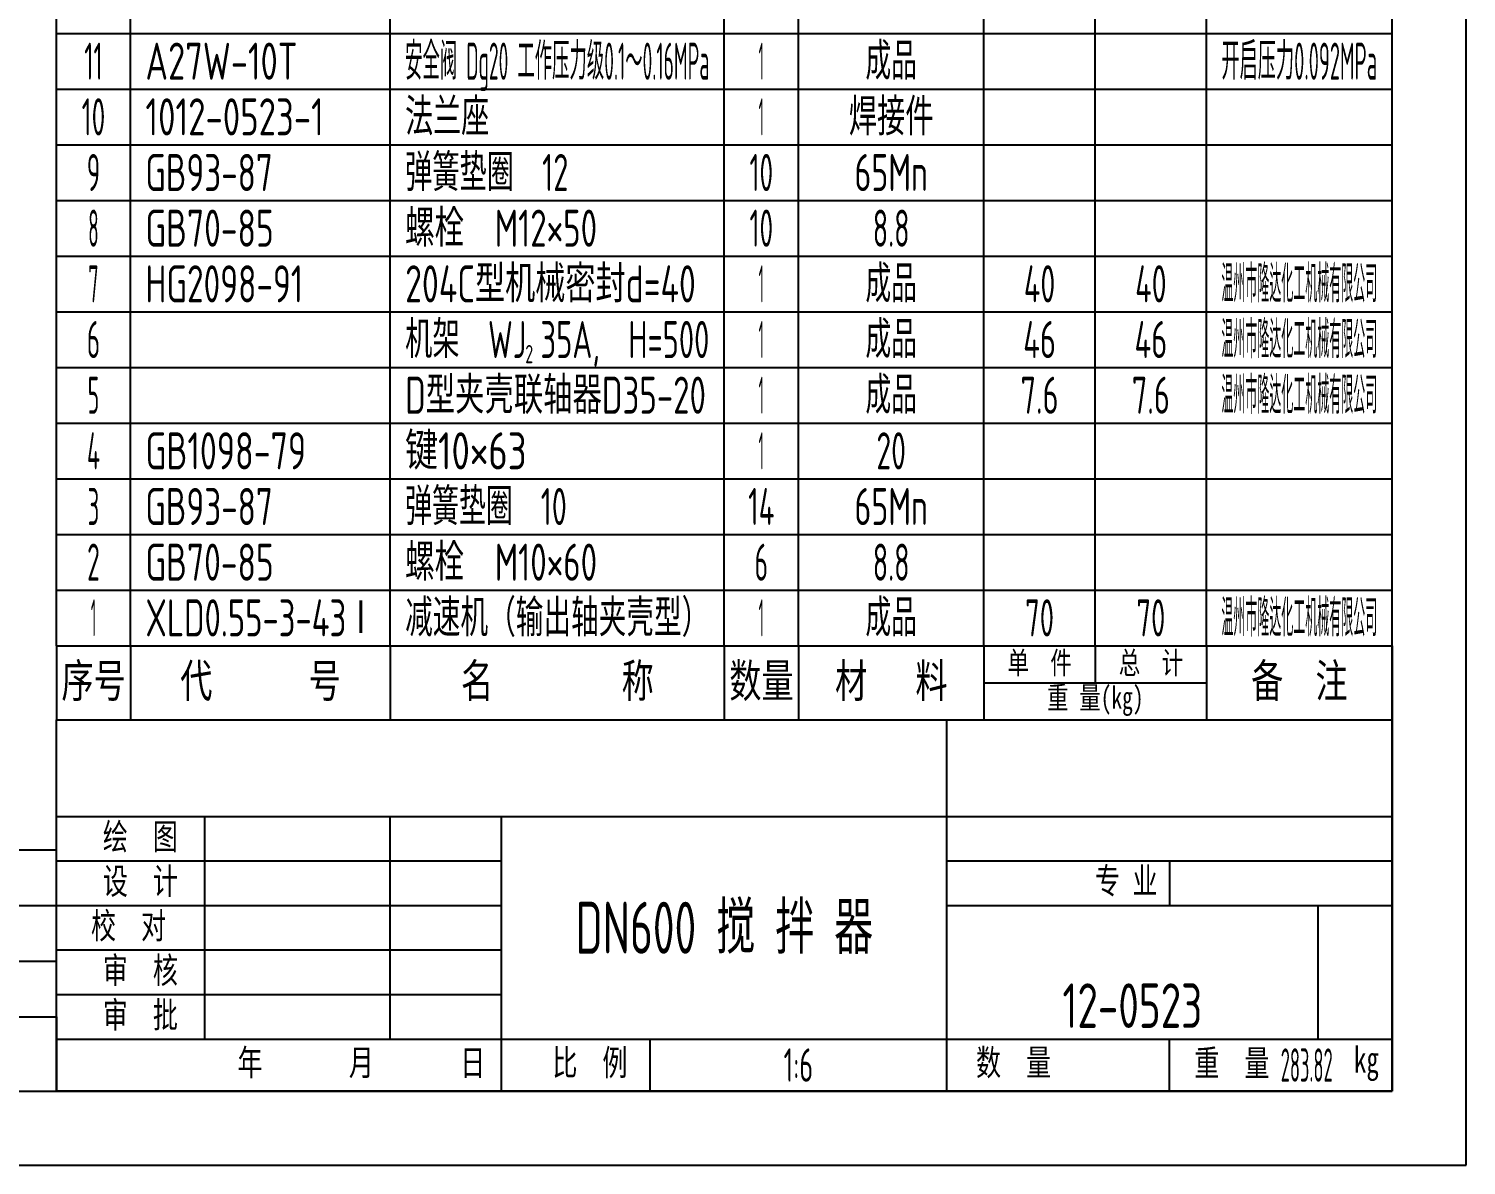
# Model space of a CAD drawing. Extents: x 0 to 3564, y 0 to 5046.
# Drawn here: x 2402 to 3564, y 0 to 919 of the extents above; entities that cross this region are included whole.
import ezdxf
from ezdxf.enums import TextEntityAlignment as Align

# ---------------------------------------------------------------- set-up
doc = ezdxf.new("R2010")
doc.units = 0
doc.header["$LTSCALE"] = 60
doc.layers.get('0').update_dxf_attribs({"linetype": 'CONTINUOUS'})
for name, color, linetype in [('01', 7, 'CONTINUOUS'), ('02', 1, 'CONTINUOUS'), ('08', 1, 'CONTINUOUS'), ('10', 1, 'CONTINUOUS'), ('11', 3, 'CONTINUOUS')]:
    doc.layers.add(name, color=color, linetype=linetype)
doc.styles.get("Standard").update_dxf_attribs({"font": 'isocp', "width": 0.707, "bigfont": 'intecad.shx'})

# ---------------------------------------------------------------- blocks, each defined once
blk = doc.blocks.new('*U18')
at = {"layer": '01'}
for points in [[(584, 10), (584, 831)], [(25, 10), (584, 10)]]:
    blk.add_lwpolyline(points, dxfattribs=at)
at = {"layer": '02'}
for points in [[(594, 0), (594, 841)], [(0, 0), (594, 0)]]:
    blk.add_lwpolyline(points, dxfattribs=at)
blk = doc.blocks.new('*U226', base_point=(115.64, 165.86))
at = {"layer": '01'}
for p, q in [((-64.36, 175.86), (115.64, 175.86)), ((-64.36, 175.86), (-64.36, 165.86)), ((115.64, 175.86), (115.64, 165.86))]:
    blk.add_line(p, q, dxfattribs=at)
at = {"layer": '02'}
for p, q in [((-54.36, 175.86), (-54.36, 165.86)), ((-19.36, 175.86), (-19.36, 165.86)), ((25.64, 175.86), (25.64, 165.86)), ((35.64, 175.86), (35.64, 165.86)), ((60.64, 175.86), (60.64, 165.86)), ((75.64, 175.86), (75.64, 170.86)), ((90.64, 175.86), (90.64, 165.86)), ((60.64, 170.86), (90.64, 170.86))]:
    blk.add_line(p, q, dxfattribs=at)
at = {"color": 3, "linetype": 'BYBLOCK', "attachment_point": 5}
for s, insert, char_height in [('\\f宋体|b0|i0|c134|p2;单  件', (68.15, 173.39), 3), ('\\f宋体|b0|i0|c134|p2;总  计', (83.15, 173.39), 3), ('\\f宋体|b0|i0|c134|p2;序号', (-59.34, 170.9), 4.5), ('\\f宋体|b0|i0|c134|p2;代      号', (-36.84, 170.9), 4.5), ('\\f宋体|b0|i0|c134|p2;名        称', (3.16, 170.9), 4.5), ('\\f宋体|b0|i0|c134|p2;数量', (30.66, 170.9), 4.5), ('\\f宋体|b0|i0|c134|p2;材   料', (48.16, 170.9), 4.5), ('\\f宋体|b0|i0|c134|p2;备  注', (103.16, 170.9), 4.5), ('\\f宋体|b0|i0|c134|p2;重 量\\f宋体|b0|i0|c0|p2;(kg)', (75.65, 168.37), 3)]:
    blk.add_mtext(s, dxfattribs=dict(at, insert=insert, char_height=char_height))
blk = doc.blocks.new('*U227', base_point=(2424, 465))
at = {"layer": '01'}
for p, q in [((2424, 420), (2424, 465)), ((3504, 420), (3504, 465))]:
    blk.add_line(p, q, dxfattribs=at)
at = {"layer": '02'}
for p, q in [((2424, 465), (3504, 465)), ((2484, 420), (2484, 465)), ((2694, 420), (2694, 465)), ((2964, 420), (2964, 465)), ((3024, 420), (3024, 465)), ((3174, 420), (3174, 465)), ((3264, 420), (3264, 465)), ((3354, 420), (3354, 465))]:
    blk.add_line(p, q, dxfattribs=at)
blk = doc.blocks.new('*U228', base_point=(2424, 510))
at = {"layer": '01'}
for p, q in [((2424, 465), (2424, 510)), ((3504, 465), (3504, 510))]:
    blk.add_line(p, q, dxfattribs=at)
at = {"layer": '02'}
for p, q in [((2424, 510), (3504, 510)), ((2484, 465), (2484, 510)), ((2694, 465), (2694, 510)), ((2964, 465), (2964, 510)), ((3024, 465), (3024, 510)), ((3174, 465), (3174, 510)), ((3264, 465), (3264, 510)), ((3354, 465), (3354, 510))]:
    blk.add_line(p, q, dxfattribs=at)
blk = doc.blocks.new('*U229', base_point=(2424, 555))
at = {"layer": '01'}
for p, q in [((2424, 510), (2424, 555)), ((3504, 510), (3504, 555))]:
    blk.add_line(p, q, dxfattribs=at)
at = {"layer": '02'}
for p, q in [((2424, 555), (3504, 555)), ((2484, 510), (2484, 555)), ((2694, 510), (2694, 555)), ((2964, 510), (2964, 555)), ((3024, 510), (3024, 555)), ((3174, 510), (3174, 555)), ((3264, 510), (3264, 555)), ((3354, 510), (3354, 555))]:
    blk.add_line(p, q, dxfattribs=at)
blk = doc.blocks.new('*U230', base_point=(2424, 600))
at = {"layer": '01'}
for p, q in [((2424, 555), (2424, 600)), ((3504, 555), (3504, 600))]:
    blk.add_line(p, q, dxfattribs=at)
at = {"layer": '02'}
for p, q in [((2424, 600), (3504, 600)), ((2484, 555), (2484, 600)), ((2694, 555), (2694, 600)), ((2964, 555), (2964, 600)), ((3024, 555), (3024, 600)), ((3174, 555), (3174, 600)), ((3264, 555), (3264, 600)), ((3354, 555), (3354, 600))]:
    blk.add_line(p, q, dxfattribs=at)
blk = doc.blocks.new('*U231', base_point=(2424, 645))
at = {"layer": '01'}
for p, q in [((2424, 600), (2424, 645)), ((3504, 600), (3504, 645))]:
    blk.add_line(p, q, dxfattribs=at)
at = {"layer": '02'}
for p, q in [((2424, 645), (3504, 645)), ((2484, 600), (2484, 645)), ((2694, 600), (2694, 645)), ((2964, 600), (2964, 645)), ((3024, 600), (3024, 645)), ((3174, 600), (3174, 645)), ((3264, 600), (3264, 645)), ((3354, 600), (3354, 645))]:
    blk.add_line(p, q, dxfattribs=at)
blk = doc.blocks.new('*U232', base_point=(2424, 690))
at = {"layer": '01'}
for p, q in [((2424, 645), (2424, 690)), ((3504, 645), (3504, 690))]:
    blk.add_line(p, q, dxfattribs=at)
at = {"layer": '02'}
for p, q in [((2424, 690), (3504, 690)), ((2484, 645), (2484, 690)), ((2694, 645), (2694, 690)), ((2964, 645), (2964, 690)), ((3024, 645), (3024, 690)), ((3174, 645), (3174, 690)), ((3264, 645), (3264, 690)), ((3354, 645), (3354, 690))]:
    blk.add_line(p, q, dxfattribs=at)
blk = doc.blocks.new('*U233', base_point=(2424, 735))
at = {"layer": '01'}
for p, q in [((2424, 690), (2424, 735)), ((3504, 690), (3504, 735))]:
    blk.add_line(p, q, dxfattribs=at)
at = {"layer": '02'}
for p, q in [((2424, 735), (3504, 735)), ((2484, 690), (2484, 735)), ((2694, 690), (2694, 735)), ((2964, 690), (2964, 735)), ((3024, 690), (3024, 735)), ((3174, 690), (3174, 735)), ((3264, 690), (3264, 735)), ((3354, 690), (3354, 735))]:
    blk.add_line(p, q, dxfattribs=at)
blk = doc.blocks.new('*U234', base_point=(2424, 780))
at = {"layer": '01'}
for p, q in [((2424, 735), (2424, 780)), ((3504, 735), (3504, 780))]:
    blk.add_line(p, q, dxfattribs=at)
at = {"layer": '02'}
for p, q in [((2424, 780), (3504, 780)), ((2484, 735), (2484, 780)), ((2694, 735), (2694, 780)), ((2964, 735), (2964, 780)), ((3024, 735), (3024, 780)), ((3174, 735), (3174, 780)), ((3264, 735), (3264, 780)), ((3354, 735), (3354, 780))]:
    blk.add_line(p, q, dxfattribs=at)
blk = doc.blocks.new('*U235', base_point=(2424, 825))
at = {"layer": '01'}
for p, q in [((2424, 780), (2424, 825)), ((3504, 780), (3504, 825))]:
    blk.add_line(p, q, dxfattribs=at)
at = {"layer": '02'}
for p, q in [((2424, 825), (3504, 825)), ((2484, 780), (2484, 825)), ((2694, 780), (2694, 825)), ((2964, 780), (2964, 825)), ((3024, 780), (3024, 825)), ((3174, 780), (3174, 825)), ((3264, 780), (3264, 825)), ((3354, 780), (3354, 825))]:
    blk.add_line(p, q, dxfattribs=at)
blk = doc.blocks.new('*U236', base_point=(2424, 870))
at = {"layer": '01'}
for p, q in [((2424, 825), (2424, 870)), ((3504, 825), (3504, 870))]:
    blk.add_line(p, q, dxfattribs=at)
at = {"layer": '02'}
for p, q in [((2424, 870), (3504, 870)), ((2484, 825), (2484, 870)), ((2694, 825), (2694, 870)), ((2964, 825), (2964, 870)), ((3024, 825), (3024, 870)), ((3174, 825), (3174, 870)), ((3264, 825), (3264, 870)), ((3354, 825), (3354, 870))]:
    blk.add_line(p, q, dxfattribs=at)
blk = doc.blocks.new('*U237', base_point=(2424, 915))
at = {"layer": '01'}
for p, q in [((2424, 870), (2424, 915)), ((3504, 870), (3504, 915))]:
    blk.add_line(p, q, dxfattribs=at)
at = {"layer": '02'}
for p, q in [((2424, 915), (3504, 915)), ((2484, 870), (2484, 915)), ((2694, 870), (2694, 915)), ((2964, 870), (2964, 915)), ((3024, 870), (3024, 915)), ((3174, 870), (3174, 915)), ((3264, 870), (3264, 915)), ((3354, 870), (3354, 915))]:
    blk.add_line(p, q, dxfattribs=at)
blk = doc.blocks.new('*U238', base_point=(2424, 960))
at = {"layer": '01'}
for p, q in [((2424, 915), (2424, 960)), ((3504, 915), (3504, 960))]:
    blk.add_line(p, q, dxfattribs=at)
at = {"layer": '02'}
for p, q in [((2424, 960), (3504, 960)), ((2484, 915), (2484, 960)), ((2694, 915), (2694, 960)), ((2964, 915), (2964, 960)), ((3024, 915), (3024, 960)), ((3174, 915), (3174, 960)), ((3264, 915), (3264, 960)), ((3354, 915), (3354, 960))]:
    blk.add_line(p, q, dxfattribs=at)
blk = doc.blocks.new('*U275', base_point=(115.64, 165.86))
at = {"layer": '01'}
for p, q in [((-64.36, 175.86), (115.64, 175.86)), ((-64.36, 175.86), (-64.36, 165.86)), ((115.64, 175.86), (115.64, 165.86))]:
    blk.add_line(p, q, dxfattribs=at)
at = {"layer": '02'}
for p, q in [((-54.36, 175.86), (-54.36, 165.86)), ((-19.36, 175.86), (-19.36, 165.86)), ((25.64, 175.86), (25.64, 165.86)), ((35.64, 175.86), (35.64, 165.86)), ((60.64, 175.86), (60.64, 165.86)), ((75.64, 175.86), (75.64, 170.86)), ((90.64, 175.86), (90.64, 165.86)), ((60.64, 170.86), (90.64, 170.86))]:
    blk.add_line(p, q, dxfattribs=at)
at = {"color": 3, "linetype": 'BYBLOCK', "attachment_point": 5}
for s, insert, char_height in [('\\f宋体|b0|i0|c134|p2;单  件', (68.15, 173.39), 3), ('\\f宋体|b0|i0|c134|p2;总  计', (83.15, 173.39), 3), ('\\f宋体|b0|i0|c134|p2;序号', (-59.34, 170.9), 4.5), ('\\f宋体|b0|i0|c134|p2;代      号', (-36.84, 170.9), 4.5), ('\\f宋体|b0|i0|c134|p2;名        称', (3.16, 170.9), 4.5), ('\\f宋体|b0|i0|c134|p2;数量', (30.66, 170.9), 4.5), ('\\f宋体|b0|i0|c134|p2;材   料', (48.16, 170.9), 4.5), ('\\f宋体|b0|i0|c134|p2;备  注', (103.16, 170.9), 4.5), ('\\f宋体|b0|i0|c134|p2;重 量\\f宋体|b0|i0|c0|p2;(kg)', (75.65, 168.37), 3)]:
    blk.add_mtext(s, dxfattribs=dict(at, insert=insert, char_height=char_height))
blk = doc.blocks.new('*U276', base_point=(1344, 165))
at = {"layer": '01'}
for p, q in [((1344, 120), (1344, 165)), ((2424, 120), (2424, 165))]:
    blk.add_line(p, q, dxfattribs=at)
at = {"layer": '02'}
for p, q in [((1344, 165), (2424, 165)), ((1404, 120), (1404, 165)), ((1614, 120), (1614, 165)), ((1884, 120), (1884, 165)), ((1944, 120), (1944, 165)), ((2094, 120), (2094, 165)), ((2184, 120), (2184, 165)), ((2274, 120), (2274, 165))]:
    blk.add_line(p, q, dxfattribs=at)
blk = doc.blocks.new('*U277', base_point=(1344, 210))
at = {"layer": '01'}
for p, q in [((1344, 165), (1344, 210)), ((2424, 165), (2424, 210))]:
    blk.add_line(p, q, dxfattribs=at)
at = {"layer": '02'}
for p, q in [((1344, 210), (2424, 210)), ((1404, 165), (1404, 210)), ((1614, 165), (1614, 210)), ((1884, 165), (1884, 210)), ((1944, 165), (1944, 210)), ((2094, 165), (2094, 210)), ((2184, 165), (2184, 210)), ((2274, 165), (2274, 210))]:
    blk.add_line(p, q, dxfattribs=at)
blk = doc.blocks.new('*U278', base_point=(1344, 255))
at = {"layer": '01'}
for p, q in [((1344, 210), (1344, 255)), ((1344, 255), (2424, 255)), ((2424, 210), (2424, 255))]:
    blk.add_line(p, q, dxfattribs=at)
at = {"layer": '02'}
for p, q in [((1404, 210), (1404, 255)), ((1614, 210), (1614, 255)), ((1884, 210), (1884, 255)), ((1944, 210), (1944, 255)), ((2094, 210), (2094, 255)), ((2184, 210), (2184, 255)), ((2274, 210), (2274, 255))]:
    blk.add_line(p, q, dxfattribs=at)

msp = doc.modelspace()

# ---------------------------------------------------------------- linework, layer by layer
at = {"layer": '01'}
for p, q in [((2424, 360), (3504, 360)), ((2424, 60), (2424, 360)), ((3504, 360), (3504, 60)), ((3504, 60), (2424, 60))]:
    msp.add_line(p, q, dxfattribs=at)
msp.add_point((3504, 360), dxfattribs=at)
at = {"layer": '02'}
for p, q in [((3144, 60), (3144, 360)), ((2424, 282), (3504, 282)), ((2544, 102), (2544, 282)), ((2694, 102), (2694, 282)), ((2784, 60), (2784, 282)), ((2424, 246), (2784, 246)), ((3144, 246), (3504, 246)), ((3324, 246), (3324, 210)), ((2424, 210), (2784, 210)), ((3144, 210), (3504, 210)), ((3444, 210), (3444, 102)), ((2424, 174), (2784, 174)), ((2424, 138), (2784, 138)), ((2424, 102), (3504, 102)), ((2904, 60), (2904, 102)), ((3323.99874, 60), (3323.99874, 102))]:
    msp.add_line(p, q, dxfattribs=at)
at = {"layer": '08'}
for p in [(3504, 360), (2424, 60)]:
    msp.add_point(p, dxfattribs=at)

# ---------------------------------------------------------------- block references
for name, p in [('*U238', (2424, 960)), ('*U237', (2424, 915)), ('*U236', (2424, 870)), ('*U235', (2424, 825)), ('*U234', (2424, 780)), ('*U233', (2424, 735)), ('*U232', (2424, 690)), ('*U231', (2424, 645)), ('*U230', (2424, 600)), ('*U229', (2424, 555)), ('*U228', (2424, 510)), ('*U227', (2424, 465)), ('*U278', (1344, 255)), ('*U277', (1344, 210)), ('*U276', (1344, 165))]:
    msp.add_blockref(name, p, dxfattribs=at)
at = {"layer": '08', "xscale": 5.999999999999999, "yscale": 5.999999999999999, "zscale": 5.999999999999999}
for name, p in [('*U226', (3504, 360)), ('*U275', (2424, 60))]:
    msp.add_blockref(name, p, dxfattribs=at)
at = {"layer": '10', "xscale": 6, "yscale": 6, "zscale": 6}
msp.add_blockref('*U18', (0, 0), dxfattribs=at)

# ---------------------------------------------------------------- texts
at = {"color": 3, "linetype": 'BYBLOCK', "char_height": 21, "attachment_point": 5}
for s, insert in [('\\f宋体|b0|i0|c134|p2;绘  图 ', (2491.92292, 264.52611)), ('\\f宋体|b0|i0|c134|p2;设  计 ', (2491.92292, 228.52611)), ('\\f宋体|b0|i0|c134|p2;专 业', (3289.12271, 228.81536)), ('\\f宋体|b0|i0|c134|p2;校  对', (2482.37398, 192.52611)), ('\\f宋体|b0|i0|c134|p2;审  核 ', (2491.92292, 156.52611)), ('\\f宋体|b0|i0|c134|p2;审  批 ', (2491.92292, 120.52611)), ('\\f宋体|b0|i0|c134|p2;年', (2580.63687, 81.94653)), ('\\f宋体|b0|i0|c134|p2;月', (2670.63687, 81.94653)), ('\\f宋体|b0|i0|c134|p2;日', (2760.63687, 81.94653)), ('\\f宋体|b0|i0|c134|p2;比  例 ', (2855.4383, 81.94653)), ('\\f宋体|b0|i0|c134|p2;数  量 ', (3197.95918, 81.94653)), ('\\f宋体|b0|i0|c134|p2;重  量 ', (3374.49577, 81.94653)), ('\\f宋体|b0|i0|c134|p2;kg ', (3483.25299, 81.94653))]:
    msp.add_mtext(s, dxfattribs=dict(at, insert=insert))
at = {"layer": '11'}
for s, height, width, p, p2 in [('11', 30, 0.582235, (2446.5765, 877.5), (2461.4235, 877.5)), ('A27W-10T', 30, 0.689176, (2496, 877.5), (2619.018, 877.5)), ('安全阀 Dg20 工作压力级0.1～0.16MPa', 30, 0.417078, (2706, 877.5), (2952, 877.5)), ('1', 30, 0.404, (2991.879, 877.5), (2996.121, 877.5)), ('成品', 30, 0.669125, (3078.18278, 877.5), (3119.81722, 877.5)), ('开启压力0.092MPa', 30, 0.427082, (3366, 877.5), (3492, 877.5)), ('10', 30, 0.606076, (2444.44715, 832.5), (2463.55285, 832.5)), ('1012-0523-1', 30, 0.691741, (2496, 832.5), (2640.228, 832.5)), ('法兰座', 30, 0.691023, (2706, 832.5), (2773.95056, 832.5)), ('1', 30, 0.404, (2991.879, 832.5), (2996.121, 832.5)), ('焊接件', 30, 0.689226, (3064.73014, 832.5), (3133.26986, 832.5)), ('9', 30, 0.579528, (2448.59654, 787.5), (2459.40346, 787.5)), ('GB93-87', 30, 0.692981, (2496, 787.5), (2598.9803, 787.5)), ('弹簧垫圈  12', 30, 0.692577, (2706, 787.5), (2838.02957, 787.5)), ('10', 30, 0.606076, (2984.44715, 787.5), (3003.55285, 787.5)), ('65Mn', 30, 0.684915, (3069.34751, 787.5), (3128.65249, 787.5)), ('8', 30, 0.514182, (2449.758, 742.5), (2458.242, 742.5)), ('GB70-85', 30, 0.693087, (2496, 742.5), (2599.78473, 742.5)), ('螺栓  M12×50', 30, 0.693835, (2706, 742.5), (2861.24852, 742.5)), ('10', 30, 0.606076, (2984.44715, 742.5), (3003.55285, 742.5)), ('8.8', 30, 0.638581, (3084.153, 742.5), (3113.847, 742.5)), ('7', 30, 0.514182, (2449.758, 697.5), (2458.242, 697.5)), ('HG2098-91', 30, 0.689776, (2496, 697.5), (2623.40823, 697.5)), ('204C型机械密封d=40', 30, 0.699139, (2706, 697.5), (2941.04363, 697.5)), ('1', 30, 0.404, (2991.879, 697.5), (2996.121, 697.5)), ('成品', 30, 0.669125, (3078.18278, 697.5), (3119.81722, 697.5)), ('40', 30, 0.62849, (3206.26565, 697.5), (3231.73435, 697.5)), ('40', 30, 0.62849, (3296.26565, 697.5), (3321.73435, 697.5)), ('温州市隆达化工机械有限公司', 30, 0.294354, (3366, 697.5), (3492, 697.5)), ('温州市隆达化工机械有限公司', 30, 0.294354, (3366, 652.5), (3492, 652.5)), ('6', 30, 0.600695, (2448.5973, 652.5), (2459.4027, 652.5)), ('机架  WJ 35A,  H=500', 30, 0.682026, (2706, 652.5), (2952, 652.5)), ('1', 30, 0.404, (2991.879, 652.5), (2996.121, 652.5)), ('成品', 30, 0.669125, (3078.18278, 652.5), (3119.81722, 652.5)), ('46', 30, 0.631229, (3205.74793, 652.5), (3232.25207, 652.5)), ('46', 30, 0.631229, (3295.74793, 652.5), (3322.25207, 652.5)), ('D型夹壳联轴器D35-20', 30, 0.697871, (2706, 607.5), (2949.2247, 607.5)), ('成品', 30, 0.669125, (3078.18278, 607.5), (3119.81722, 607.5)), ('温州市隆达化工机械有限公司', 30, 0.294354, (3366, 607.5), (3492, 607.5)), ('5', 30, 0.527686, (2449.31873, 607.5), (2458.68127, 607.5)), ('1', 30, 0.404, (2991.879, 607.5), (2996.121, 607.5)), ('7.6', 30, 0.640702, (3203.62693, 607.5), (3234.37307, 607.5)), ('7.6', 30, 0.640702, (3293.62693, 607.5), (3324.37307, 607.5)), ('键10×63', 30, 0.698622, (2706, 562.5), (2804.2542, 562.5)), ('4', 30, 0.543846, (2448.6975, 562.5), (2459.3025, 562.5)), ('GB1098-79', 30, 0.695845, (2496, 562.5), (2625.9508, 562.5)), ('1', 30, 0.404, (2991.879, 562.5), (2996.121, 562.5)), ('20', 30, 0.636567, (3087.05685, 562.5), (3110.94315, 562.5)), ('3', 30, 0.527686, (2449.31873, 517.5), (2458.68127, 517.5)), ('GB93-87', 30, 0.692981, (2496, 517.5), (2598.9803, 517.5)), ('弹簧垫圈  10', 30, 0.692442, (2706, 517.5), (2836.77242, 517.5)), ('14', 30, 0.614783, (2983.395, 517.5), (3004.605, 517.5)), ('65Mn', 30, 0.684915, (3069.34751, 517.5), (3128.65249, 517.5)), ('2', 30, 0.562593, (2448.85177, 472.5), (2459.14823, 472.5)), ('GB70-85', 30, 0.693087, (2496, 472.5), (2599.78473, 472.5)), ('螺栓  M10×60', 30, 0.693835, (2706, 472.5), (2861.24852, 472.5)), ('6', 30, 0.600695, (2988.5973, 472.5), (2999.4027, 472.5)), ('8.8', 30, 0.638581, (3084.153, 472.5), (3113.847, 472.5)), ('1', 30, 0.404, (2451.879, 427.5), (2456.121, 427.5)), ('XLD0.55-3-43Ⅰ', 30, 0.682537, (2496, 427.5), (2682, 427.5)), ('减速机（输出轴夹壳型）', 30, 0.696732, (2706, 427.5), (2952, 427.5)), ('1', 30, 0.404, (2991.879, 427.5), (2996.121, 427.5)), ('成品', 30, 0.669125, (3078.18278, 427.5), (3119.81722, 427.5)), ('70', 30, 0.622213, (3207.32615, 427.5), (3230.67385, 427.5)), ('70', 30, 0.622213, (3297.32615, 427.5), (3320.67385, 427.5)), ('温州市隆达化工机械有限公司', 30, 0.294354, (3366, 427.5), (3492, 427.5)), ('DN600 搅 拌 器', 42, 0.694148, (2843.71181, 171), (3084.28819, 171)), ('12-0523', 36, 0.683903, (3237.47847, 111), (3350.52153, 111)), ('1:6', 27, 0.631229, (3012.07313, 67.5), (3035.92687, 67.5)), ('283.82', 27, 0.419281, (3413.9988, 67.5), (3455.9988, 67.5))]:
    msp.add_text(s, height=height, dxfattribs=dict(at, width=width)).set_placement(p, p2, align=Align.FIT)
at = {"layer": '11', "width": 0.707}
msp.add_text('2', height=14.72985, dxfattribs=at).set_placement((2803.14713, 648.36539))

doc.saveas('drawing.dxf')
